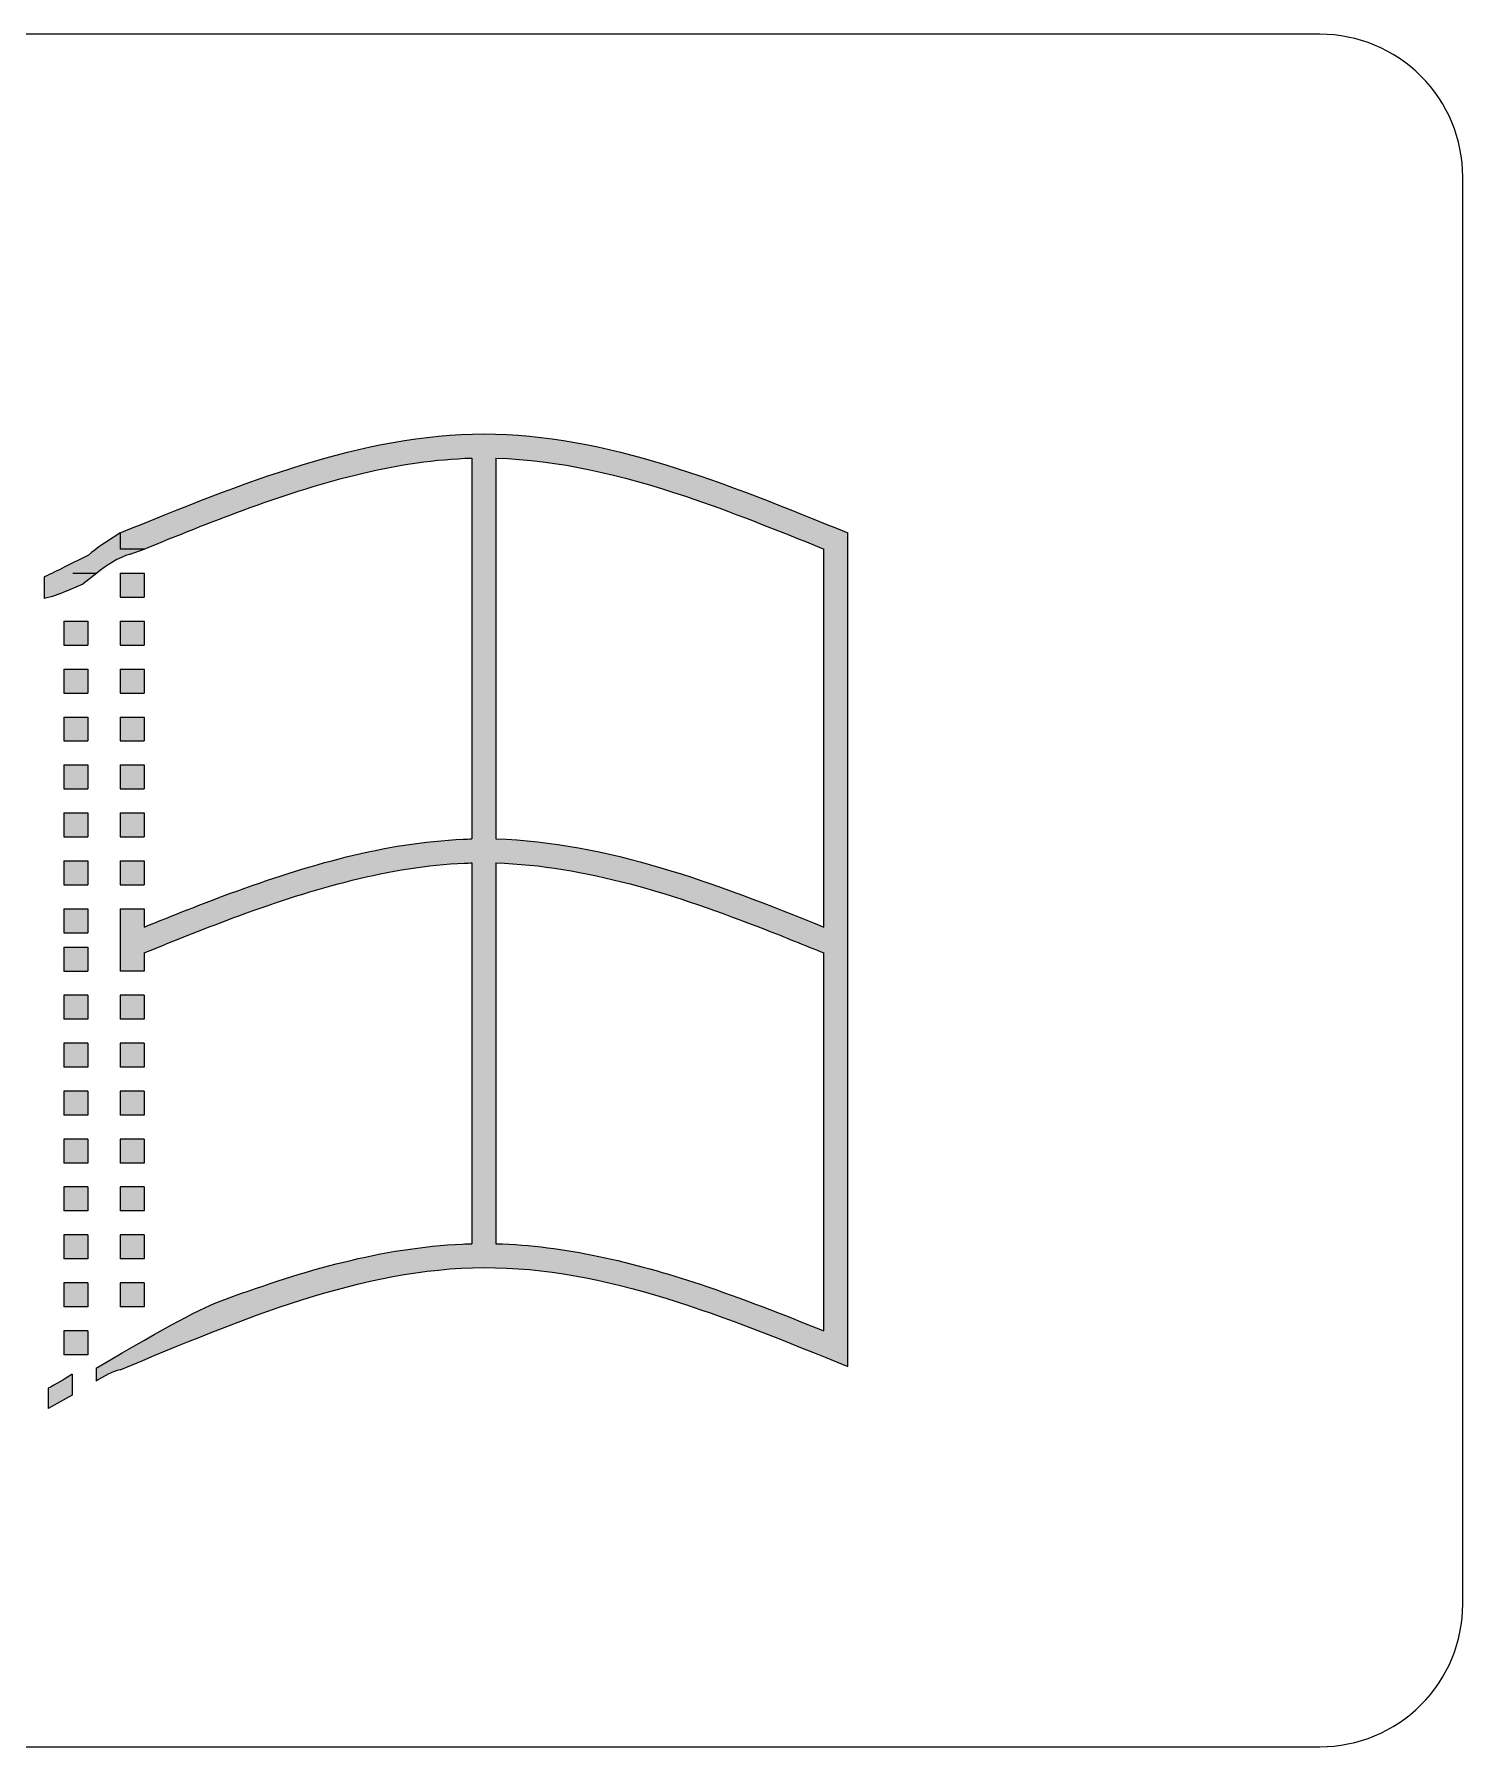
# Model space of a CAD drawing. Header units: metres. Extents: x 3586 to 7307, y 3108 to 6437.
# Drawn here: x 4054.07743 to 4054.09128, y 3258.35874 to 3258.37534 of the extents above; entities that cross this region are included whole.
import ezdxf

# ---------------------------------------------------------------- set-up
doc = ezdxf.new("R2010")
doc.units = ezdxf.units.M
doc.layers.add('TEXT', color=151, linetype='Continuous')

# ---------------------------------------------------------------- blocks, each defined once
blk = doc.blocks.new('WIN-LOGO')
at = {"layer": 'TEXT'}
h = blk.add_hatch(color=256, dxfattribs=at)
edge = h.paths.add_edge_path()
edge.add_line((-1.7553, 4.2443), (-1.7553, 2.4652))
edge.add_spline(control_points=[(-1.7553, 2.4652), (-1.7691, 2.4649), (-1.7829, 2.4644), (-2.1622, 2.4476), (-2.5241, 2.3432), (-3.0179, 2.1615), (-3.1524, 2.1079), (-3.2865, 2.0535)], knot_values=[0.138007, 0.138007, 0.138007, 0.138007, 0.179826, 0.179826, 1.28834, 1.28834, 1.70459, 1.70459, 1.70459, 1.70459], degree=3, periodic=0)
edge.add_line((-3.2865, 2.0535), (-3.2865, 2.138))
edge.add_line((-3.2865, 2.138), (-3.3985, 2.138))
edge.add_line((-3.3985, 2.138), (-3.3985, 1.8479))
edge.add_line((-3.3985, 1.8479), (-3.2865, 1.8479))
edge.add_line((-3.2865, 1.8479), (-3.2865, 1.9325))
edge.add_spline(control_points=[(-3.2865, 1.9325), (-3.1386, 1.9927), (-2.9912, 2.0519), (-2.4901, 2.2363), (-2.1387, 2.3366), (-1.7792, 2.3524), (-1.7673, 2.3528), (-1.7553, 2.3531)], knot_values=[0.094251, 0.094251, 0.094251, 0.094251, 0.55446, 0.55446, 1.663381, 1.663381, 1.701467, 1.701467, 1.701467, 1.701467], degree=3, periodic=0)
edge.add_line((-1.7553, 2.3531), (-1.7553, 0.574))
edge.add_spline(control_points=[(-1.7553, 0.574), (-1.77, 0.5737), (-1.7847, 0.5732), (-2.174, 0.5559), (-2.5411, 0.4494), (-3.0312, 0.269), (-3.1591, 0.1989), (-3.5106, -0.0066)], knot_values=[0.159775, 0.159775, 0.159775, 0.159775, 0.203343, 0.203343, 1.311653, 1.311653, 1.706033, 1.706033, 1.706033, 1.706033], degree=3, periodic=0)
edge.add_line((-3.5106, -0.0066), (-3.5106, -0.0673))
edge.add_spline(control_points=[(-3.5106, -0.0673), (-3.4732, -0.045), (-3.4359, -0.0225), (-3.3985, -0.0153)], knot_values=[0, 0, 0, 0, 0.126249, 0.126249, 0.126249, 0.126249], degree=3, periodic=0)
edge.add_spline(control_points=[(-3.3985, -0.0153), (-2.8325, 0.2226), (-1.7016, 0.6979), (-0.5668, 0.2325), (0, 0)], knot_values=[0, 0, 0, 0, 1.76524, 3.526386, 3.526386, 3.526386, 3.526386], degree=3, periodic=0)
edge.add_line((0, 0), (0, 3.8945))
edge.add_spline(control_points=[(0, 3.8945), (-0.5664, 4.1259), (-1.6993, 4.5886), (-2.8321, 4.1259), (-3.3985, 3.8945)], knot_values=[0, 0, 0, 0, 1.761146, 3.522292, 3.522292, 3.522292, 3.522292], degree=3, periodic=0)
edge.add_line((-3.3985, 3.8945), (-3.3985, 3.8192))
edge.add_line((-3.3985, 3.8192), (-3.2865, 3.8192))
edge.add_spline(control_points=[(-3.2865, 3.8192), (-3.1316, 3.8823), (-2.9777, 3.9444), (-2.473, 4.1301), (-2.127, 4.2283), (-1.7774, 4.2436), (-1.7663, 4.244), (-1.7553, 4.2443)], knot_values=[0.072299, 0.072299, 0.072299, 0.072299, 0.554562, 0.554562, 1.663686, 1.663686, 1.699789, 1.699789, 1.699789, 1.699789], degree=3, periodic=0)
edge = h.paths.add_edge_path(flags=16)
edge.add_spline(control_points=[(-1.6432, 4.2442), (-1.3522, 4.2357), (-1.0585, 4.166), (-0.5452, 3.9943), (-0.3295, 3.9078), (-0.1121, 3.8192)], knot_values=[1.82197, 1.82197, 1.82197, 1.82197, 2.772809, 2.772809, 3.449994, 3.449994, 3.449994, 3.449994], degree=3, periodic=0)
edge.add_line((-0.1121, 3.8192), (-0.1121, 2.0534))
edge.add_spline(control_points=[(-0.1121, 2.0534), (-0.6169, 2.2583), (-1.1276, 2.4509), (-1.6432, 2.4651)], knot_values=[1.818009, 1.818009, 1.818009, 1.818009, 3.384316, 3.384316, 3.384316, 3.384316], degree=3, periodic=0)
edge.add_line((-1.6432, 2.4651), (-1.6432, 4.2442))
edge = h.paths.add_edge_path(flags=16)
edge.add_spline(control_points=[(-1.6432, 2.3529), (-1.2274, 2.3409), (-0.8084, 2.2067), (-0.2938, 2.0062), (-0.203, 1.9695), (-0.1121, 1.9325)], knot_values=[1.820526, 1.820526, 1.820526, 1.820526, 3.144896, 3.144896, 3.42804, 3.42804, 3.42804, 3.42804], degree=3, periodic=0)
edge.add_line((-0.1121, 1.9325), (-0.1121, 0.1667))
edge.add_spline(control_points=[(-0.1121, 0.1667), (-0.3031, 0.2441), (-0.4956, 0.3197), (-1.0025, 0.489), (-1.3216, 0.5653), (-1.6432, 0.5739)], knot_values=[1.816741, 1.816741, 1.816741, 1.816741, 2.408479, 2.408479, 3.362513, 3.362513, 3.362513, 3.362513], degree=3, periodic=0)
edge.add_line((-1.6432, 0.5739), (-1.6432, 2.3529))
h = blk.add_hatch(color=256, dxfattribs=at)
edge = h.paths.add_edge_path()
edge.add_line((-3.5707, 3.6562), (-3.5072, 3.7071))
edge.add_spline(control_points=[(-3.5072, 3.7071), (-3.4658, 3.742), (-3.405, 3.7796), (-3.3525, 3.7956)], knot_values=[0, 0, 0, 0, 0.203898, 0.203898, 0.203898, 0.203898], degree=3, periodic=0)
edge.add_line((-3.3525, 3.7956), (-3.2865, 3.8192))
edge.add_line((-3.2865, 3.8192), (-3.3985, 3.8192))
edge.add_line((-3.3985, 3.8192), (-3.3985, 3.8945))
edge.add_spline(control_points=[(-3.3985, 3.8945), (-3.4538, 3.8596), (-3.509, 3.8247), (-3.5469, 3.7905)], knot_values=[0, 0, 0, 0, 0.195763, 0.195763, 0.195763, 0.195763], degree=3, periodic=0)
edge.add_line((-3.5469, 3.7905), (-3.6594, 3.7347))
edge.add_spline(control_points=[(-3.6594, 3.7347), (-3.6904, 3.7189), (-3.7217, 3.7038), (-3.7531, 3.6889)], knot_values=[0.302199, 0.302199, 0.302199, 0.302199, 0.406492, 0.406492, 0.406492, 0.406492], degree=3, periodic=0)
edge.add_line((-3.7531, 3.6889), (-3.7531, 3.5879))
edge.add_spline(control_points=[(-3.7531, 3.5879), (-3.7194, 3.5952), (-3.6864, 3.6054), (-3.647, 3.6244)], knot_values=[0.348024, 0.348024, 0.348024, 0.348024, 0.439043, 0.439043, 0.439043, 0.439043], degree=3, periodic=0)
edge.add_line((-3.647, 3.6244), (-3.5707, 3.6562))
h = blk.add_hatch(color=256, dxfattribs=at)
edge = h.paths.add_edge_path()
edge.add_spline(control_points=[(-3.5072, 3.7071), (-3.4658, 3.742), (-3.405, 3.7796), (-3.3525, 3.7956)], knot_values=[0, 0, 0, 0, 0.203898, 0.203898, 0.203898, 0.203898], degree=3, periodic=0)
edge.add_line((-3.3525, 3.7956), (-3.2865, 3.8192))
edge.add_line((-3.2865, 3.8192), (-3.3985, 3.8192))
edge.add_line((-3.3985, 3.8192), (-3.3985, 3.8945))
edge.add_spline(control_points=[(-3.3985, 3.8945), (-3.4538, 3.8596), (-3.509, 3.8247), (-3.5469, 3.7905)], knot_values=[0, 0, 0, 0, 0.195763, 0.195763, 0.195763, 0.195763], degree=3, periodic=0)
edge.add_line((-3.5469, 3.7905), (-3.6193, 3.7071))
edge.add_line((-3.6193, 3.7071), (-3.5072, 3.7071))
h = blk.add_hatch(color=256, dxfattribs=at)
h.paths.add_polyline_path([(-3.2865, 3.595), (-3.2865, 3.7071), (-3.3985, 3.7071), (-3.3985, 3.595)])
h.paths.add_polyline_path([(-3.2865, 3.3709), (-3.2865, 3.483), (-3.3985, 3.483), (-3.3985, 3.3709)])
h.paths.add_polyline_path([(-3.2865, 3.2588), (-3.3985, 3.2588), (-3.3985, 3.1467), (-3.2865, 3.1467)])
h.paths.add_polyline_path([(-3.2865, 3.0346), (-3.3985, 3.0346), (-3.3985, 2.9226), (-3.2865, 2.9226)])
h.paths.add_polyline_path([(-3.2865, 2.8105), (-3.3985, 2.8105), (-3.3985, 2.6984), (-3.2865, 2.6984)])
h.paths.add_polyline_path([(-3.2865, 2.4743), (-3.2865, 2.5863), (-3.3985, 2.5863), (-3.3985, 2.4743)])
h.paths.add_polyline_path([(-3.2865, 2.2501), (-3.2865, 2.3622), (-3.3985, 2.3622), (-3.3985, 2.2501)])
h.paths.add_polyline_path([(-3.2865, 1.7358), (-3.3985, 1.7358), (-3.3985, 1.6237), (-3.2865, 1.6237)])
h.paths.add_polyline_path([(-3.2865, 1.5116), (-3.3985, 1.5116), (-3.3985, 1.3995), (-3.2865, 1.3995)])
h.paths.add_polyline_path([(-3.3985, 1.1754), (-3.2865, 1.1754), (-3.2865, 1.2875), (-3.3985, 1.2875)])
h.paths.add_polyline_path([(-3.2865, 0.9512), (-3.2865, 1.0633), (-3.3985, 1.0633), (-3.3985, 0.9512)])
h.paths.add_polyline_path([(-3.3985, 0.8391), (-3.3985, 0.7271), (-3.2865, 0.7271), (-3.2865, 0.8391)])
h.paths.add_polyline_path([(-3.2865, 0.615), (-3.3985, 0.615), (-3.3985, 0.5029), (-3.2865, 0.5029)])
h.paths.add_polyline_path([(-3.2865, 0.2788), (-3.2865, 0.3908), (-3.3985, 0.3908), (-3.3985, 0.2788)])
for points in [[(-3.5491, 3.3709), (-3.5491, 3.483), (-3.6612, 3.483), (-3.6612, 3.3709)], [(-3.5491, 3.2588), (-3.6612, 3.2588), (-3.6612, 3.1467), (-3.5491, 3.1467)], [(-3.6612, 3.0346), (-3.6612, 2.9226), (-3.5491, 2.9226), (-3.5491, 3.0346)], [(-3.6612, 2.8105), (-3.6612, 2.6984), (-3.5491, 2.6984), (-3.5491, 2.8105)], [(-3.5491, 2.5863), (-3.6612, 2.5863), (-3.6612, 2.4743), (-3.5491, 2.4743)], [(-3.6612, 2.3622), (-3.6612, 2.2501), (-3.5491, 2.2501), (-3.5491, 2.3622)], [(-3.5491, 1.7358), (-3.6612, 1.7358), (-3.6612, 1.6237), (-3.5491, 1.6237)], [(-3.6612, 1.5116), (-3.6612, 1.3995), (-3.5491, 1.3995), (-3.5491, 1.5116)], [(-3.5491, 1.2875), (-3.6612, 1.2875), (-3.6612, 1.1754), (-3.5491, 1.1754)], [(-3.6612, 0.9512), (-3.5491, 0.9512), (-3.5491, 1.0633), (-3.6612, 1.0633)], [(-3.5491, 0.8391), (-3.6612, 0.8391), (-3.6612, 0.7271), (-3.5491, 0.7271)], [(-3.6612, 0.615), (-3.6612, 0.5029), (-3.5491, 0.5029), (-3.5491, 0.615)], [(-3.5491, 0.3908), (-3.6612, 0.3908), (-3.6612, 0.2788), (-3.5491, 0.2788)], [(-3.5491, 0.1667), (-3.6612, 0.1667), (-3.6612, 0.0546), (-3.5491, 0.0546)]]:
    blk.add_hatch(color=256, dxfattribs=at).paths.add_polyline_path(points)
h = blk.add_hatch(color=256, dxfattribs=at)
h.paths.add_polyline_path([(-3.5491, 2.138), (-3.6612, 2.138), (-3.6612, 2.0259), (-3.5491, 2.0259)])
h.paths.add_polyline_path([(-3.6612, 1.9591), (-3.6612, 1.847), (-3.5491, 1.847), (-3.5491, 1.9591)])
h = blk.add_hatch(color=256, dxfattribs=at)
edge = h.paths.add_edge_path()
edge.add_spline(control_points=[(-3.6227, -0.0346), (-3.6622, -0.0615), (-3.6991, -0.0825), (-3.7348, -0.1012)], knot_values=[0.198175, 0.198175, 0.198175, 0.198175, 0.317824, 0.317824, 0.317824, 0.317824], degree=3, periodic=0)
edge.add_line((-3.7348, -0.1012), (-3.7348, -0.1949))
edge.add_spline(control_points=[(-3.7348, -0.1949), (-3.6973, -0.1749), (-3.66, -0.1541), (-3.6227, -0.1328)], knot_values=[0.252234, 0.252234, 0.252234, 0.252234, 0.377698, 0.377698, 0.377698, 0.377698], degree=3, periodic=0)
edge.add_line((-3.6227, -0.1328), (-3.6227, -0.0346))
edge = h.paths.add_edge_path()
edge.add_line((-3.9589, -0.2125), (-3.9589, -0.3027))
edge.add_spline(control_points=[(-3.9589, -0.3027), (-3.9214, -0.287), (-3.8841, -0.2701), (-3.8469, -0.2521)], knot_values=[0.502394, 0.502394, 0.502394, 0.502394, 0.62609, 0.62609, 0.62609, 0.62609], degree=3, periodic=0)
edge.add_line((-3.8469, -0.2521), (-3.8469, -0.1584))
edge.add_spline(control_points=[(-3.8469, -0.1584), (-3.8844, -0.1773), (-3.9217, -0.1955), (-3.9589, -0.2125)], knot_values=[0.446033, 0.446033, 0.446033, 0.446033, 0.576047, 0.576047, 0.576047, 0.576047], degree=3, periodic=0)
edge = h.paths.add_edge_path()
edge.add_spline(control_points=[(-4.071, -0.2598), (-4.1084, -0.2742), (-4.1457, -0.2871), (-4.1831, -0.298)], knot_values=[0.706699, 0.706699, 0.706699, 0.706699, 0.837522, 0.837522, 0.837522, 0.837522], degree=3, periodic=0)
edge.add_line((-4.1831, -0.298), (-4.1831, -0.3791))
edge.add_spline(control_points=[(-4.1831, -0.3791), (-4.1455, -0.3695), (-4.1082, -0.3582), (-4.071, -0.3455)], knot_values=[0.748572, 0.748572, 0.748572, 0.748572, 0.869648, 0.869648, 0.869648, 0.869648], degree=3, periodic=0)
edge.add_line((-4.071, -0.3455), (-4.071, -0.2598))
edge = h.paths.add_edge_path()
edge.add_spline(control_points=[(-4.2952, -0.325), (-4.3321, -0.3321), (-4.3695, -0.338), (-4.4073, -0.3425)], knot_values=[0.968003, 0.968003, 0.968003, 0.968003, 1.096425, 1.096425, 1.096425, 1.096425], degree=3, periodic=0)
edge.add_line((-4.4073, -0.3425), (-4.4073, -0.4166))
edge.add_spline(control_points=[(-4.4073, -0.4166), (-4.3697, -0.4134), (-4.3323, -0.4088), (-4.2952, -0.4026)], knot_values=[0.989176, 0.989176, 0.989176, 0.989176, 1.107229, 1.107229, 1.107229, 1.107229], degree=3, periodic=0)
edge.add_line((-4.2952, -0.4026), (-4.2952, -0.325))
edge = h.paths.add_edge_path()
edge.add_spline(control_points=[(-4.5193, -0.3513), (-4.5563, -0.3526), (-4.5937, -0.3523), (-4.6314, -0.3502)], knot_values=[1.222225, 1.222225, 1.222225, 1.222225, 1.345591, 1.345591, 1.345591, 1.345591], degree=3, periodic=0)
edge.add_line((-4.6314, -0.3502), (-4.6314, -0.4199))
edge.add_spline(control_points=[(-4.6314, -0.4199), (-4.5939, -0.4218), (-4.5565, -0.4225), (-4.5193, -0.422)], knot_values=[1.223974, 1.223974, 1.223974, 1.223974, 1.339559, 1.339559, 1.339559, 1.339559], degree=3, periodic=0)
edge.add_line((-4.5193, -0.422), (-4.5193, -0.3513))
edge = h.paths.add_edge_path()
edge.add_spline(control_points=[(-4.8556, -0.3966), (-4.8181, -0.4024), (-4.7807, -0.4073), (-4.7435, -0.4112)], knot_values=[1.454123, 1.454123, 1.454123, 1.454123, 1.567792, 1.567792, 1.567792, 1.567792], degree=3, periodic=0)
edge.add_line((-4.7435, -0.4112), (-4.7435, -0.3384))
edge.add_spline(control_points=[(-4.7435, -0.3384), (-4.7439, -0.3384), (-4.7443, -0.3383), (-4.7814, -0.3325), (-4.8183, -0.3262), (-4.8556, -0.3194)], knot_values=[1.466692, 1.466692, 1.466692, 1.466692, 1.468049, 1.468049, 1.585701, 1.585701, 1.585701, 1.585701], degree=3, periodic=0)
edge.add_line((-4.8556, -0.3194), (-4.8556, -0.3966))
edge = h.paths.add_edge_path()
edge.add_spline(control_points=[(-5.0797, -0.353), (-5.0423, -0.3617), (-5.0049, -0.3697), (-4.9676, -0.377)], knot_values=[1.680686, 1.680686, 1.680686, 1.680686, 1.792915, 1.792915, 1.792915, 1.792915], degree=3, periodic=0)
edge.add_line((-4.9676, -0.377), (-4.9676, -0.298))
edge.add_spline(control_points=[(-4.9676, -0.298), (-5.0047, -0.2906), (-5.042, -0.2828), (-5.0797, -0.2747)], knot_values=[1.702639, 1.702639, 1.702639, 1.702639, 1.81744, 1.81744, 1.81744, 1.81744], degree=3, periodic=0)
edge.add_line((-5.0797, -0.2747), (-5.0797, -0.353))
edge = h.paths.add_edge_path()
edge.add_spline(control_points=[(-5.3039, -0.2949), (-5.2665, -0.3055), (-5.2291, -0.3158), (-5.1918, -0.3255)], knot_values=[1.904584, 1.904584, 1.904584, 1.904584, 2.015793, 2.015793, 2.015793, 2.015793], degree=3, periodic=0)
edge.add_line((-5.1918, -0.3255), (-5.1918, -0.25))
edge.add_spline(control_points=[(-5.1918, -0.25), (-5.2288, -0.2416), (-5.2661, -0.2331), (-5.3039, -0.2244)], knot_values=[1.93006, 1.93006, 1.93006, 1.93006, 2.040471, 2.040471, 2.040471, 2.040471], degree=3, periodic=0)
edge.add_line((-5.3039, -0.2244), (-5.3039, -0.2949))
edge = h.paths.add_edge_path()
edge.add_spline(control_points=[(-5.528, -0.2273), (-5.4906, -0.2391), (-5.4533, -0.2507), (-5.416, -0.262)], knot_values=[2.126639, 2.126639, 2.126639, 2.126639, 2.237214, 2.237214, 2.237214, 2.237214], degree=3, periodic=0)
edge.add_line((-5.416, -0.262), (-5.416, -0.1983))
edge.add_spline(control_points=[(-5.416, -0.1983), (-5.4529, -0.1897), (-5.4903, -0.1809), (-5.528, -0.1721)], knot_values=[2.148664, 2.148664, 2.148664, 2.148664, 2.254644, 2.254644, 2.254644, 2.254644], degree=3, periodic=0)
edge.add_line((-5.528, -0.1721), (-5.528, -0.2273))
edge = h.paths.add_edge_path()
edge.add_line((-5.6401, -0.1914), (-5.6401, -0.1462))
edge.add_spline(control_points=[(-5.6401, -0.1462), (-5.6771, -0.1377), (-5.7144, -0.1292), (-5.7522, -0.1208)], knot_values=[2.358426, 2.358426, 2.358426, 2.358426, 2.460038, 2.460038, 2.460038, 2.460038], degree=3, periodic=0)
edge.add_line((-5.7522, -0.1208), (-5.7522, -0.1549))
edge.add_spline(control_points=[(-5.7522, -0.1549), (-5.7148, -0.1671), (-5.6775, -0.1793), (-5.6401, -0.1914)], knot_values=[2.347609, 2.347609, 2.347609, 2.347609, 2.457914, 2.457914, 2.457914, 2.457914], degree=3, periodic=0)
for p, q in [((-1.7553, 4.2443), (-1.7553, 2.4652)), ((-1.6432, 4.2442), (-1.6432, 2.4651)), ((-3.3985, 3.8945), (-3.3985, 3.8192)), ((0, 0), (0, 3.8945)), ((-3.5469, 3.7905), (-3.6594, 3.7347)), ((-3.2865, 3.8192), (-3.3985, 3.8192)), ((-3.3525, 3.7956), (-3.2865, 3.8192)), ((-0.1121, 2.0534), (-0.1121, 3.8192)), ((-3.7531, 3.6889), (-3.7531, 3.5879)), ((-3.6193, 3.7071), (-3.5072, 3.7071)), ((-3.5072, 3.7071), (-3.5707, 3.6562)), ((-3.3985, 3.7071), (-3.3985, 3.595)), ((-3.3985, 3.7071), (-3.2865, 3.7071)), ((-3.2865, 3.7071), (-3.2865, 3.595)), ((-3.647, 3.6244), (-3.5707, 3.6562)), ((-3.3985, 3.595), (-3.2865, 3.595)), ((-3.6612, 3.483), (-3.5491, 3.483)), ((-3.6612, 3.483), (-3.6612, 3.3709)), ((-3.5491, 3.483), (-3.5491, 3.3709)), ((-3.3985, 3.483), (-3.2865, 3.483)), ((-3.3985, 3.483), (-3.3985, 3.3709)), ((-3.2865, 3.483), (-3.2865, 3.3709)), ((-3.6612, 3.3709), (-3.5491, 3.3709)), ((-3.3985, 3.3709), (-3.2865, 3.3709)), ((-3.6612, 3.2588), (-3.5491, 3.2588)), ((-3.6612, 3.2588), (-3.6612, 3.1467)), ((-3.5491, 3.2588), (-3.5491, 3.1467)), ((-3.3985, 3.2588), (-3.2865, 3.2588)), ((-3.3985, 3.2588), (-3.3985, 3.1467)), ((-3.2865, 3.2588), (-3.2865, 3.1467)), ((-3.6612, 3.1467), (-3.5491, 3.1467)), ((-3.3985, 3.1467), (-3.2865, 3.1467)), ((-3.6612, 3.0346), (-3.5491, 3.0346)), ((-3.6612, 3.0346), (-3.6612, 2.9226)), ((-3.5491, 3.0346), (-3.5491, 2.9226)), ((-3.3985, 3.0346), (-3.2865, 3.0346)), ((-3.3985, 3.0346), (-3.3985, 2.9226)), ((-3.2865, 3.0346), (-3.2865, 2.9226)), ((-3.6612, 2.9226), (-3.5491, 2.9226)), ((-3.3985, 2.9226), (-3.2865, 2.9226)), ((-3.6612, 2.8105), (-3.5491, 2.8105)), ((-3.6612, 2.8105), (-3.6612, 2.6984)), ((-3.5491, 2.8105), (-3.5491, 2.6984)), ((-3.3985, 2.8105), (-3.2865, 2.8105)), ((-3.3985, 2.8105), (-3.3985, 2.6984)), ((-3.2865, 2.8105), (-3.2865, 2.6984)), ((-3.6612, 2.6984), (-3.5491, 2.6984)), ((-3.3985, 2.6984), (-3.2865, 2.6984)), ((-3.6612, 2.5863), (-3.5491, 2.5863)), ((-3.6612, 2.5863), (-3.6612, 2.4743)), ((-3.5491, 2.5863), (-3.5491, 2.4743)), ((-3.3985, 2.5863), (-3.2865, 2.5863)), ((-3.3985, 2.5863), (-3.3985, 2.4743)), ((-3.2865, 2.5863), (-3.2865, 2.4743)), ((-3.6612, 2.4743), (-3.5491, 2.4743)), ((-3.3985, 2.4743), (-3.2865, 2.4743)), ((-3.6612, 2.3622), (-3.5491, 2.3622)), ((-3.6612, 2.3622), (-3.6612, 2.2501)), ((-3.5491, 2.3622), (-3.5491, 2.2501)), ((-3.3985, 2.3622), (-3.2865, 2.3622)), ((-3.3985, 2.3622), (-3.3985, 2.2501)), ((-3.2865, 2.3622), (-3.2865, 2.2501)), ((-1.7553, 2.3531), (-1.7553, 0.574)), ((-1.6432, 2.3529), (-1.6432, 0.5739)), ((-3.6612, 2.2501), (-3.5491, 2.2501)), ((-3.3985, 2.2501), (-3.2865, 2.2501)), ((-3.6612, 2.138), (-3.6612, 2.0259)), ((-3.6612, 2.138), (-3.5491, 2.138)), ((-3.5491, 2.138), (-3.5491, 2.0259)), ((-3.3985, 2.138), (-3.2865, 2.138)), ((-3.3985, 2.138), (-3.3985, 1.8479)), ((-3.2865, 2.138), (-3.2865, 2.0535)), ((-3.6612, 2.0259), (-3.5491, 2.0259)), ((-3.6612, 1.9591), (-3.6612, 1.847)), ((-3.6612, 1.9591), (-3.5491, 1.9591)), ((-3.5491, 1.9591), (-3.5491, 1.847)), ((-3.2865, 1.9325), (-3.2865, 1.8479)), ((-0.1121, 0.1667), (-0.1121, 1.9325)), ((-3.6612, 1.847), (-3.5491, 1.847)), ((-3.2865, 1.8479), (-3.3985, 1.8479)), ((-3.6612, 1.7358), (-3.6612, 1.6237)), ((-3.5491, 1.7358), (-3.6612, 1.7358)), ((-3.5491, 1.7358), (-3.5491, 1.6237)), ((-3.3985, 1.7358), (-3.3985, 1.6237)), ((-3.2865, 1.7358), (-3.3985, 1.7358)), ((-3.2865, 1.7358), (-3.2865, 1.6237)), ((-3.5491, 1.6237), (-3.6612, 1.6237)), ((-3.2865, 1.6237), (-3.3985, 1.6237)), ((-3.5491, 1.5116), (-3.6612, 1.5116)), ((-3.6612, 1.5116), (-3.6612, 1.3995)), ((-3.5491, 1.5116), (-3.5491, 1.3995)), ((-3.2865, 1.5116), (-3.3985, 1.5116)), ((-3.3985, 1.5116), (-3.3985, 1.3995)), ((-3.2865, 1.5116), (-3.2865, 1.3995)), ((-3.5491, 1.3995), (-3.6612, 1.3995)), ((-3.2865, 1.3995), (-3.3985, 1.3995)), ((-3.5491, 1.2875), (-3.6612, 1.2875)), ((-3.6612, 1.2875), (-3.6612, 1.1754)), ((-3.5491, 1.2875), (-3.5491, 1.1754)), ((-3.2865, 1.2875), (-3.3985, 1.2875)), ((-3.3985, 1.2875), (-3.3985, 1.1754)), ((-3.2865, 1.2875), (-3.2865, 1.1754)), ((-3.5491, 1.1754), (-3.6612, 1.1754)), ((-3.2865, 1.1754), (-3.3985, 1.1754)), ((-3.5491, 1.0633), (-3.6612, 1.0633)), ((-3.6612, 1.0633), (-3.6612, 0.9512)), ((-3.5491, 1.0633), (-3.5491, 0.9512)), ((-3.2865, 1.0633), (-3.3985, 1.0633)), ((-3.3985, 1.0633), (-3.3985, 0.9512)), ((-3.2865, 1.0633), (-3.2865, 0.9512)), ((-3.5491, 0.9512), (-3.6612, 0.9512)), ((-3.2865, 0.9512), (-3.3985, 0.9512)), ((-3.5491, 0.8391), (-3.6612, 0.8391)), ((-3.6612, 0.8391), (-3.6612, 0.7271)), ((-3.5491, 0.8391), (-3.5491, 0.7271)), ((-3.2865, 0.8391), (-3.3985, 0.8391)), ((-3.3985, 0.8391), (-3.3985, 0.7271)), ((-3.2865, 0.8391), (-3.2865, 0.7271)), ((-3.5491, 0.7271), (-3.6612, 0.7271)), ((-3.2865, 0.7271), (-3.3985, 0.7271)), ((-3.5491, 0.615), (-3.6612, 0.615)), ((-3.6612, 0.615), (-3.6612, 0.5029)), ((-3.5491, 0.615), (-3.5491, 0.5029)), ((-3.2865, 0.615), (-3.3985, 0.615)), ((-3.3985, 0.615), (-3.3985, 0.5029)), ((-3.2865, 0.615), (-3.2865, 0.5029)), ((-3.5491, 0.5029), (-3.6612, 0.5029)), ((-3.2865, 0.5029), (-3.3985, 0.5029)), ((-3.5491, 0.3908), (-3.6612, 0.3908)), ((-3.6612, 0.3908), (-3.6612, 0.2788)), ((-3.5491, 0.3908), (-3.5491, 0.2788)), ((-3.2865, 0.3908), (-3.3985, 0.3908)), ((-3.3985, 0.3908), (-3.3985, 0.2788)), ((-3.2865, 0.3908), (-3.2865, 0.2788)), ((-3.5491, 0.2788), (-3.6612, 0.2788)), ((-3.2865, 0.2788), (-3.3985, 0.2788)), ((-3.5491, 0.1667), (-3.6612, 0.1667)), ((-3.6612, 0.1667), (-3.6612, 0.0546)), ((-3.5491, 0.1667), (-3.5491, 0.0546)), ((-3.5491, 0.0546), (-3.6612, 0.0546)), ((-3.6227, -0.0346), (-3.6227, -0.1328)), ((-3.5106, -0.0066), (-3.5106, -0.0673)), ((-3.7348, -0.1012), (-3.7348, -0.1949))]:
    blk.add_line(p, q, dxfattribs=at)
for points in [[(-3.3985, 3.8945), (-1.6993, 4.3572), (0, 3.8945)], [(-3.3985, -0.0153), (-1.6993, 0.4627), (0, 0)]]:
    blk.add_spline(points, degree=3, dxfattribs=at)
for points, knots in [([(-3.2865, 3.8192), (-3.1316, 3.8823), (-2.9777, 3.9444), (-2.473, 4.1301), (-2.127, 4.2283), (-1.7774, 4.2436), (-1.7663, 4.244), (-1.7553, 4.2443)], [0.072299, 0.072299, 0.072299, 0.072299, 0.554562, 0.554562, 1.663686, 1.663686, 1.699789, 1.699789, 1.699789, 1.699789]), ([(-1.6432, 4.2442), (-1.3522, 4.2357), (-1.0585, 4.166), (-0.5452, 3.9943), (-0.3295, 3.9078), (-0.1121, 3.8192)], [1.82197, 1.82197, 1.82197, 1.82197, 2.772809, 2.772809, 3.449994, 3.449994, 3.449994, 3.449994]), ([(-3.2865, 2.0535), (-3.1524, 2.1079), (-3.0179, 2.1615), (-2.5241, 2.3432), (-2.1622, 2.4476), (-1.7829, 2.4644), (-1.7691, 2.4649), (-1.7553, 2.4652)], [0.138007, 0.138007, 0.138007, 0.138007, 0.554257, 0.554257, 1.662771, 1.662771, 1.70459, 1.70459, 1.70459, 1.70459]), ([(-3.2865, 1.9325), (-3.1386, 1.9927), (-2.9912, 2.0519), (-2.4901, 2.2363), (-2.1387, 2.3366), (-1.7792, 2.3524), (-1.7673, 2.3528), (-1.7553, 2.3531)], [0.094251, 0.094251, 0.094251, 0.094251, 0.55446, 0.55446, 1.663381, 1.663381, 1.701467, 1.701467, 1.701467, 1.701467]), ([(-1.6432, 2.3529), (-1.2274, 2.3409), (-0.8084, 2.2067), (-0.2938, 2.0062), (-0.203, 1.9695), (-0.1121, 1.9325)], [1.820526, 1.820526, 1.820526, 1.820526, 3.144896, 3.144896, 3.42804, 3.42804, 3.42804, 3.42804]), ([(-3.5106, -0.0066), (-3.1591, 0.1989), (-3.0312, 0.269), (-2.5411, 0.4494), (-2.174, 0.5559), (-1.7847, 0.5732), (-1.77, 0.5737), (-1.7553, 0.574)], [0.159775, 0.159775, 0.159775, 0.159775, 0.554155, 0.554155, 1.662466, 1.662466, 1.706033, 1.706033, 1.706033, 1.706033]), ([(-1.6432, 0.5739), (-1.3216, 0.5653), (-1.0025, 0.489), (-0.4956, 0.3197), (-0.3031, 0.2441), (-0.1121, 0.1667)], [1.816741, 1.816741, 1.816741, 1.816741, 2.770776, 2.770776, 3.362513, 3.362513, 3.362513, 3.362513])]:
    blk.add_open_spline(points, degree=3, knots=knots, dxfattribs=at)
for points in [[(-3.3985, 3.8945), (-3.4538, 3.8596), (-3.509, 3.8247), (-3.5469, 3.7905)], [(-3.3525, 3.7956), (-3.405, 3.7796), (-3.4658, 3.742), (-3.5072, 3.7071)], [(-3.6594, 3.7347), (-3.6904, 3.7189), (-3.7217, 3.7038), (-3.7531, 3.6889)], [(-3.647, 3.6244), (-3.6864, 3.6054), (-3.7194, 3.5952), (-3.7531, 3.5879)], [(-1.6432, 2.4651), (-1.1276, 2.4509), (-0.6169, 2.2583), (-0.1121, 2.0534)], [(-3.6227, -0.0346), (-3.6622, -0.0615), (-3.6991, -0.0825), (-3.7348, -0.1012)], [(-3.3985, -0.0153), (-3.4359, -0.0225), (-3.4732, -0.045), (-3.5106, -0.0673)], [(-3.6227, -0.1328), (-3.66, -0.1541), (-3.6973, -0.1749), (-3.7348, -0.1949)]]:
    blk.add_open_spline(points, degree=3, dxfattribs=at)

msp = doc.modelspace()

# ---------------------------------------------------------------- linework, layer by layer
msp.add_lwpolyline([(4054.089894, 3258.358738, 0.414214), (4054.091278, 3258.360121), (4054.091278, 3258.373957, 0.414214), (4054.089894, 3258.37534), (4054.068471, 3258.37534, 0.414214), (4054.067088, 3258.373957), (4054.067088, 3258.360121, 0.414214), (4054.068471, 3258.358738)], format="xyb", close=True)

# ---------------------------------------------------------------- block references
at = {"layer": 'TEXT', "xscale": 0.002075302577784576, "yscale": 0.002075302577784576, "zscale": 0.002075302577784576}
msp.add_blockref('WIN-LOGO', (4054.085317, 3258.362423), dxfattribs=at)

doc.saveas('drawing.dxf')
